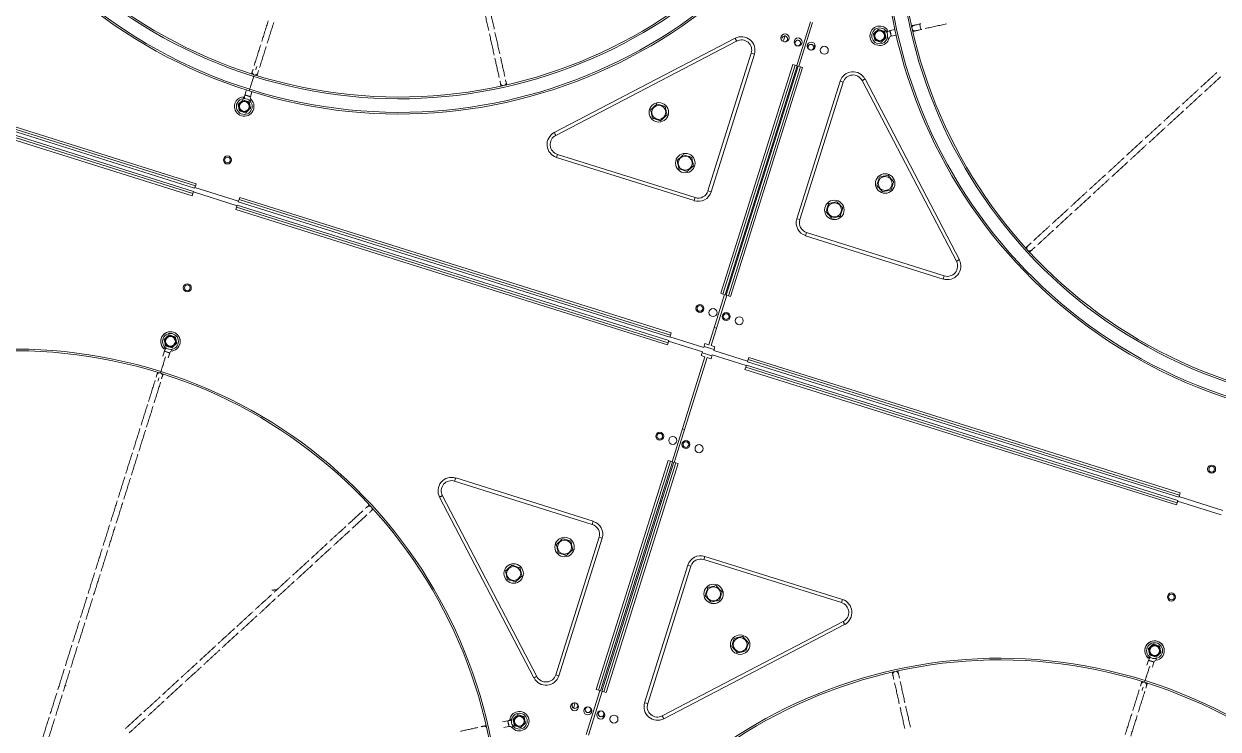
# Model space of a CAD drawing. Header units: metres. Extents: x -17822 to 152406, y -4219 to 19791.
# Drawn here: x 116298.2 to 116402.4, y 6601.3 to 6662.9 of the extents above; entities that cross this region are included whole.
import ezdxf

# ---------------------------------------------------------------- set-up
doc = ezdxf.new("R2010")
doc.units = ezdxf.units.M
doc.header["$LTSCALE"] = 100
doc.header["$MEASUREMENT"] = 0
doc.layers.get('0').update_dxf_attribs({"color": 9, "lineweight": 9})
doc.layers.add('Chiller', color=32, linetype='Continuous', lineweight=9)

# ---------------------------------------------------------------- blocks, each defined once
blk = doc.blocks.new('Chiller')
at = {"layer": 'Chiller', "linetype": 'Continuous'}
for p, q in [((545.37, -17.77), (544.17, -21.58)), ((545.37, -17.77), (544.17, -21.58)), ((545.56, -17.83), (544.36, -21.64)), ((545.56, -17.83), (544.36, -21.64)), ((538.8, -19.19), (523.02, -27.42)), ((523.15, -27.67), (538.93, -19.44)), ((543.17, -18.92), (543.03, -19.38)), ((543.17, -18.92), (543.03, -19.38)), ((545.75, -19.73), (545.65, -20.05)), ((453.92, -20.73), (491.56, -32.56)), ((491.65, -32.27), (454.01, -20.44)), ((491.71, -32.08), (454.07, -20.25)), ((454.13, -20.06), (491.77, -31.89)), ((540.21, -20.51), (536.43, -32.52)), ((536.7, -32.6), (540.48, -20.59)), ((540.21, -20.51), (540.48, -20.59)), ((545.65, -20.05), (545.6, -20.19)), ((491.44, -32.94), (453.8, -21.11)), ((453.86, -20.92), (491.5, -32.75)), ((496.75, -21.88), (496.69, -22.08)), ((496.99, -21.95), (497.03, -21.81)), ((497.03, -21.81), (497.08, -21.66)), ((543.84, -21.48), (537.55, -41.46)), ((543.84, -21.48), (537.55, -41.46)), ((544.03, -21.54), (537.74, -41.52)), ((544.03, -21.54), (537.74, -41.52)), ((544.22, -21.6), (537.93, -41.58)), ((544.22, -21.6), (537.93, -41.58)), ((538.03, -41.61), (544.31, -21.63)), ((538.03, -41.61), (544.31, -21.63)), ((538.22, -41.67), (544.5, -21.69)), ((538.22, -41.67), (544.5, -21.69)), ((538.41, -41.73), (544.69, -21.75)), ((543.84, -21.48), (544.03, -21.54)), ((543.84, -21.48), (544.03, -21.54)), ((544.03, -21.54), (544.22, -21.6)), ((544.03, -21.54), (544.22, -21.6)), ((544.5, -21.69), (544.31, -21.63)), ((544.5, -21.69), (544.31, -21.63)), ((544.69, -21.75), (544.5, -21.69)), ((544.69, -21.75), (544.5, -21.69)), ((496.65, -23.04), (496.69, -22.89)), ((496.7, -22.85), (496.69, -22.89)), ((496.7, -22.85), (496.75, -22.71)), ((496.76, -22.67), (496.75, -22.71)), ((496.76, -22.67), (496.81, -22.52)), ((496.85, -22.38), (496.81, -22.52)), ((497.16, -22.23), (497.23, -22.02)), ((558.11, -38.66), (549.88, -22.88)), ((558.36, -38.53), (550.13, -22.75)), ((496.17, -23.71), (496.03, -24.15)), ((496.41, -23.79), (496.45, -23.65)), ((496.47, -23.59), (496.45, -23.65)), ((496.47, -23.59), (496.52, -23.45)), ((496.51, -24.3), (496.65, -23.86)), ((496.53, -23.41), (496.52, -23.45)), ((496.53, -23.41), (496.58, -23.26)), ((496.59, -23.22), (496.58, -23.26)), ((496.59, -23.22), (496.63, -23.08)), ((496.65, -23.04), (496.63, -23.08)), ((547.95, -22.94), (544.18, -34.95)), ((548.22, -23.03), (544.45, -35.03)), ((548.22, -23.03), (547.95, -22.94)), ((496.51, -24.3), (496.03, -24.15)), ((496.52, -24.29), (496.04, -24.14)), ((523.22, -29.6), (523.3, -29.33)), ((523.22, -29.6), (535.22, -33.37)), ((535.31, -33.1), (523.3, -29.33)), ((491.71, -32.08), (491.65, -32.27)), ((491.66, -32.22), (495.48, -33.42)), ((491.71, -32.08), (491.77, -31.89)), ((491.44, -32.94), (491.5, -32.75)), ((491.5, -32.75), (491.56, -32.56)), ((495.36, -33.81), (491.54, -32.61)), ((495.52, -33.28), (495.46, -33.47)), ((495.58, -33.09), (495.52, -33.28)), ((533.16, -45.11), (495.52, -33.28)), ((495.58, -33.09), (533.22, -44.92)), ((535.22, -33.37), (535.31, -33.1)), ((536.43, -32.52), (536.7, -32.6)), ((495.31, -33.95), (495.25, -34.14)), ((532.89, -45.97), (495.25, -34.14)), ((495.31, -33.95), (495.37, -33.76)), ((495.31, -33.95), (532.95, -45.78)), ((495.37, -33.76), (533.01, -45.59)), ((533.1, -45.3), (495.46, -33.47)), ((544.45, -35.03), (544.18, -34.95)), ((544.95, -36.43), (545.04, -36.16)), ((544.95, -36.43), (556.96, -40.21)), ((545.04, -36.16), (557.04, -39.94)), ((538.99, -38.56), (538.89, -38.53)), ((538.99, -38.56), (538.89, -38.53)), ((538.98, -38.24), (539.08, -38.27)), ((539.08, -38.27), (538.98, -38.24)), ((538.98, -38.24), (539.08, -38.27)), ((539.08, -38.27), (538.98, -38.24)), ((539.03, -38.1), (539.12, -38.13)), ((539.03, -38.1), (539.12, -38.13)), ((539.07, -37.96), (539.17, -37.99)), ((539.07, -37.96), (539.17, -37.99)), ((556.96, -40.21), (557.04, -39.94)), ((536.5, -45.96), (537.88, -41.57)), ((536.5, -45.96), (537.88, -41.57)), ((536.7, -46.02), (538.08, -41.63)), ((536.7, -46.02), (538.08, -41.63)), ((537.55, -41.46), (537.74, -41.52)), ((537.55, -41.46), (537.74, -41.52)), ((537.74, -41.52), (537.93, -41.58)), ((537.74, -41.52), (537.93, -41.58)), ((538.22, -41.67), (538.03, -41.61)), ((538.22, -41.67), (538.03, -41.61)), ((538.41, -41.73), (538.22, -41.67)), ((538.41, -41.73), (538.22, -41.67)), ((537.18, -44.49), (536.98, -44.43)), ((537.18, -44.49), (536.98, -44.43)), ((532.95, -45.78), (532.89, -45.97)), ((533.01, -45.59), (532.95, -45.78)), ((532.99, -45.64), (535.95, -46.57)), ((532.99, -45.64), (535.95, -46.57)), ((533.1, -45.3), (533.16, -45.11)), ((533.11, -45.25), (536.07, -46.18)), ((533.11, -45.25), (536.07, -46.18)), ((533.16, -45.11), (533.22, -44.92)), ((488.87, -46.94), (489.01, -46.5)), ((489.48, -46.67), (489, -46.52)), ((489.49, -46.65), (489.01, -46.5)), ((489.49, -46.65), (489.35, -47.09)), ((535.84, -46.9), (535.95, -46.57)), ((535.84, -46.9), (535.95, -46.57)), ((536.78, -46.93), (535.92, -46.66)), ((536.78, -46.93), (535.92, -46.66)), ((536.17, -45.85), (536.07, -46.18)), ((536.17, -45.85), (536.07, -46.18)), ((536.96, -46.36), (536.1, -46.09)), ((536.96, -46.36), (536.1, -46.09)), ((536.17, -45.85), (536.5, -45.96)), ((536.17, -45.85), (536.5, -45.96)), ((537.03, -46.12), (536.7, -46.02)), ((537.03, -46.12), (536.7, -46.02)), ((536.7, -47.17), (536.81, -46.84)), ((539.76, -47.77), (536.81, -46.84)), ((537.03, -46.12), (536.93, -46.45)), ((539.89, -47.38), (536.93, -46.45)), ((488.81, -47.95), (488.83, -47.91)), ((488.87, -47.77), (488.83, -47.91)), ((488.87, -47.77), (488.89, -47.72)), ((488.93, -47.58), (488.89, -47.72)), ((488.93, -47.58), (488.94, -47.54)), ((488.99, -47.4), (488.94, -47.54)), ((488.99, -47.4), (489, -47.35)), ((489.05, -47.21), (489, -47.35)), ((489.05, -47.21), (489.06, -47.16)), ((489.11, -47.01), (489.06, -47.16)), ((536.17, -47), (533.3, -56.16)), ((536.17, -47), (533.3, -56.16)), ((536.37, -47.07), (533.49, -56.22)), ((536.37, -47.07), (533.49, -56.22)), ((535.84, -46.9), (536.17, -47)), ((535.84, -46.9), (536.17, -47)), ((536.7, -47.17), (536.37, -47.07)), ((536.7, -47.17), (536.37, -47.07)), ((539.72, -47.91), (539.66, -48.1)), ((539.78, -47.72), (539.72, -47.91)), ((539.72, -47.91), (577.35, -59.74)), ((539.78, -47.72), (577.41, -59.55)), ((539.87, -47.43), (539.93, -47.24)), ((577.5, -59.26), (539.87, -47.43)), ((539.93, -47.24), (539.99, -47.05)), ((577.56, -59.07), (539.93, -47.24)), ((539.99, -47.05), (577.62, -58.88)), ((488.29, -48.78), (488.36, -48.57)), ((488.53, -48.85), (488.49, -49)), ((488.67, -48.42), (488.71, -48.28)), ((488.76, -48.14), (488.71, -48.28)), ((488.76, -48.14), (488.77, -48.09)), ((488.81, -47.95), (488.77, -48.09)), ((488.83, -48.72), (488.77, -48.93)), ((577.29, -59.93), (539.66, -48.1)), ((488.49, -49), (488.44, -49.14)), ((534.39, -53.36), (534.2, -53.3)), ((534.39, -53.36), (534.2, -53.3)), ((532.96, -56.06), (526.68, -76.04)), ((532.96, -56.06), (526.68, -76.04)), ((533.16, -56.12), (526.87, -76.1)), ((533.16, -56.12), (526.87, -76.1)), ((533.35, -56.18), (527.06, -76.16)), ((533.35, -56.18), (527.06, -76.16)), ((527.16, -76.19), (533.44, -56.21)), ((527.16, -76.19), (533.44, -56.21)), ((532.96, -56.06), (533.16, -56.12)), ((532.96, -56.06), (533.16, -56.12)), ((533.16, -56.12), (533.35, -56.18)), ((533.16, -56.12), (533.35, -56.18)), ((533.63, -56.27), (533.44, -56.21)), ((533.63, -56.27), (533.44, -56.21)), ((527.35, -76.25), (533.63, -56.27)), ((527.35, -76.25), (533.63, -56.27)), ((527.54, -76.31), (533.82, -56.33)), ((533.82, -56.33), (533.63, -56.27)), ((533.82, -56.33), (533.63, -56.27)), ((514.42, -57.58), (514.33, -57.85)), ((526.34, -61.63), (514.33, -57.85)), ((514.42, -57.58), (526.42, -61.36)), ((521.25, -75.04), (513.01, -59.26)), ((513.27, -59.13), (521.5, -74.91)), ((532.48, -59.26), (532.39, -59.23)), ((532.48, -59.26), (532.39, -59.23)), ((577.56, -59.07), (577.5, -59.26)), ((577.52, -59.21), (581.34, -60.41)), ((577.56, -59.07), (577.62, -58.88)), ((532.21, -59.8), (532.3, -59.83)), ((532.21, -59.8), (532.3, -59.83)), ((532.25, -59.66), (532.35, -59.69)), ((532.25, -59.66), (532.35, -59.69)), ((532.3, -59.52), (532.39, -59.55)), ((532.39, -59.55), (532.3, -59.52)), ((532.3, -59.52), (532.39, -59.55)), ((532.39, -59.55), (532.3, -59.52)), ((577.29, -59.93), (577.35, -59.74)), ((577.35, -59.74), (577.41, -59.55)), ((581.21, -60.8), (577.4, -59.6)), ((526.42, -61.36), (526.34, -61.63)), ((523.15, -74.76), (526.93, -62.76)), ((527.2, -62.84), (523.42, -74.85)), ((526.93, -62.76), (527.2, -62.84)), ((536.16, -64.42), (536.07, -64.69)), ((536.16, -64.42), (548.16, -68.19)), ((530.9, -77.2), (534.67, -65.19)), ((531.17, -77.28), (534.94, -65.28)), ((534.94, -65.28), (534.67, -65.19)), ((536.07, -64.69), (548.08, -68.46)), ((548.16, -68.19), (548.08, -68.46)), ((548.22, -70.12), (532.44, -78.35)), ((548.35, -70.37), (532.57, -78.6)), ((574.73, -73.93), (574.87, -73.49)), ((575.34, -73.66), (574.86, -73.51)), ((575.34, -73.64), (574.87, -73.49)), ((575.34, -73.64), (575.21, -74.08)), ((523.15, -74.76), (523.42, -74.85)), ((574.67, -74.94), (574.63, -75.08)), ((574.67, -74.94), (574.69, -74.9)), ((574.73, -74.76), (574.69, -74.9)), ((574.73, -74.76), (574.74, -74.71)), ((574.79, -74.57), (574.74, -74.71)), ((574.79, -74.57), (574.8, -74.53)), ((574.85, -74.39), (574.8, -74.53)), ((574.85, -74.39), (574.86, -74.34)), ((574.9, -74.2), (574.86, -74.34)), ((574.9, -74.2), (574.92, -74.15)), ((574.97, -74), (574.92, -74.15)), ((526.68, -76.04), (526.87, -76.1)), ((526.68, -76.04), (526.87, -76.1)), ((574.15, -75.76), (574.21, -75.56)), ((574.34, -75.98), (574.3, -76.13)), ((574.39, -75.84), (574.34, -75.98)), ((574.52, -75.41), (574.57, -75.27)), ((574.61, -75.13), (574.57, -75.27)), ((574.61, -75.13), (574.63, -75.08)), ((574.69, -75.71), (574.63, -75.92)), ((525.81, -79.96), (527.01, -76.15)), ((525.81, -79.96), (527.01, -76.15)), ((526.01, -80.03), (527.21, -76.21)), ((526.01, -80.03), (527.21, -76.21)), ((526.87, -76.1), (527.06, -76.16)), ((526.87, -76.1), (527.06, -76.16)), ((527.35, -76.25), (527.16, -76.19)), ((527.35, -76.25), (527.16, -76.19)), ((527.54, -76.31), (527.35, -76.25)), ((527.54, -76.31), (527.35, -76.25)), ((524.7, -77.67), (524.85, -77.2)), ((527.35, -78.25), (527.4, -78.11)), ((531.17, -77.28), (530.9, -77.2)), ((527.25, -78.58), (527.35, -78.25)), ((519.31, -79.35), (519.43, -79.25))]:
    blk.add_line(p, q, dxfattribs=at)
at = {"layer": 'Chiller', "linetype": 'Continuous', "flags": 128}
for points in [[(552.75, -18.43), (552.63, -18.46), (552.46, -18.49), (552.29, -18.53)], [(552.4, -19.02), (552.4, -19), (552.39, -18.95), (552.37, -18.87), (552.35, -18.78), (552.33, -18.68), (552.31, -18.6), (552.3, -18.55), (552.29, -18.53), (552.29, -18.53)], [(552.42, -19.02), (552.42, -19), (552.41, -18.94), (552.39, -18.86), (552.37, -18.77), (552.35, -18.68), (552.33, -18.6), (552.32, -18.55), (552.31, -18.53), (552.31, -18.53)], [(554.9, -17.95), (554.82, -17.97), (554.73, -17.99), (554.66, -18.01), (554.59, -18.02), (554.53, -18.03), (554.48, -18.05), (554.44, -18.05), (554.42, -18.06)], [(554.53, -18.55), (554.55, -18.54), (554.59, -18.53), (554.63, -18.52), (554.7, -18.51), (554.76, -18.49), (554.84, -18.48), (554.92, -18.46), (555.01, -18.44)], [(555.01, -18.44), (555, -18.42), (554.99, -18.37), (554.98, -18.29), (554.95, -18.2), (554.93, -18.1), (554.92, -18.02), (554.9, -17.97), (554.9, -17.95), (554.9, -17.95)], [(538.93, -19.44), (538.91, -19.4), (538.89, -19.36), (538.87, -19.32), (538.85, -19.29), (538.84, -19.26), (538.82, -19.23), (538.81, -19.21), (538.8, -19.19)], [(552.23, -19.2), (552.22, -19.19), (552.16, -19.18), (552.08, -19.16), (552.08, -19.16)], [(552.4, -19.02), (552.57, -18.98), (552.74, -18.95), (552.85, -18.92)], [(518.82, -23.03), (518.82, -23.01), (518.81, -22.98), (518.8, -22.93), (518.78, -22.87), (518.77, -22.82)], [(549.88, -22.88), (549.92, -22.86), (549.96, -22.84), (550, -22.82), (550.03, -22.8), (550.06, -22.79), (550.09, -22.77), (550.11, -22.76), (550.13, -22.75)], [(518.28, -22.93), (518.3, -22.98), (518.31, -23.04), (518.32, -23.09), (518.33, -23.12), (518.33, -23.14)], [(495.9, -24.3), (495.9, -24.32), (495.91, -24.37), (495.92, -24.45)], [(523.02, -27.42), (523.03, -27.44), (523.04, -27.46), (523.06, -27.49), (523.07, -27.52), (523.09, -27.56), (523.11, -27.59), (523.13, -27.63), (523.15, -27.67)], [(564.62, -37.06), (564.62, -37.06), (564.56, -37.12), (564.5, -37.17), (564.45, -37.22), (564.4, -37.26), (564.36, -37.3), (564.34, -37.32), (564.32, -37.34)], [(564.66, -37.71), (564.67, -37.69), (564.7, -37.67), (564.74, -37.63), (564.78, -37.59), (564.84, -37.54), (564.89, -37.49), (564.96, -37.43), (564.96, -37.43)], [(558.36, -38.53), (558.35, -38.54), (558.32, -38.55), (558.3, -38.57), (558.26, -38.58), (558.23, -38.6), (558.19, -38.62), (558.15, -38.64), (558.11, -38.66)], [(488.98, -46.3), (489, -46.29), (489.03, -46.25), (489.08, -46.19)], [(513.01, -59.26), (513.03, -59.25), (513.05, -59.24), (513.08, -59.23), (513.11, -59.21), (513.15, -59.19), (513.18, -59.17), (513.22, -59.15), (513.27, -59.13)], [(506.55, -60.24), (506.59, -60.2), (506.64, -60.16), (506.68, -60.13), (506.7, -60.1), (506.72, -60.09)], [(507.06, -60.45), (507.04, -60.47), (507.01, -60.49), (506.98, -60.53), (506.93, -60.57), (506.89, -60.6)], [(548.35, -70.37), (548.35, -70.35), (548.33, -70.33), (548.32, -70.3), (548.3, -70.27), (548.29, -70.24), (548.27, -70.2), (548.24, -70.16), (548.22, -70.12)], [(574.84, -73.29), (574.85, -73.28), (574.89, -73.24), (574.94, -73.18)], [(521.5, -74.91), (521.46, -74.93), (521.42, -74.95), (521.38, -74.97), (521.34, -74.99), (521.31, -75.01), (521.29, -75.02), (521.26, -75.03), (521.25, -75.04)], [(552.65, -75.16), (552.64, -75.15), (552.63, -75.07), (552.61, -74.99), (552.59, -74.92), (552.58, -74.86), (552.57, -74.81), (552.56, -74.78), (552.56, -74.76)], [(553.04, -74.65), (553.05, -74.67), (553.06, -74.71), (553.07, -74.75), (553.08, -74.81), (553.1, -74.88), (553.11, -74.96), (553.13, -75.04), (553.13, -75.05)], [(518.52, -78.87), (518.64, -78.85), (518.8, -78.81), (518.97, -78.77)], [(519.06, -79.26), (519.06, -79.25), (519.05, -79.19), (519.03, -79.11), (519.01, -79.02), (518.99, -78.93), (518.97, -78.85), (518.96, -78.79), (518.96, -78.78)], [(519.08, -79.26), (519.08, -79.24), (519.07, -79.19), (519.05, -79.11), (519.03, -79.02), (519.01, -78.92), (518.99, -78.84), (518.98, -78.79), (518.97, -78.77), (518.97, -78.77)], [(519.13, -78.65), (519.15, -78.66), (519.2, -78.67), (519.28, -78.68), (519.28, -78.68)], [(532.44, -78.35), (532.46, -78.39), (532.48, -78.43), (532.5, -78.47), (532.52, -78.5), (532.54, -78.54), (532.55, -78.56), (532.56, -78.58), (532.57, -78.6)], [(516.64, -79.29), (516.68, -79.28), (516.74, -79.27), (516.79, -79.26), (516.83, -79.25), (516.85, -79.25)], [(519.08, -79.26), (518.91, -79.3), (518.75, -79.33), (518.63, -79.36)]]:
    blk.add_lwpolyline(points, dxfattribs=at)
at = {"layer": 'Chiller', "linetype": 'Continuous'}
for centre, radius in [((551.41, -18.98), 0.693), ((551.41, -18.98), 0.477), ((551.41, -18.98), 0.425), ((543.15, -19.16), 0.35), ((543.15, -19.16), 0.35), ((544.29, -19.52), 0.35), ((544.29, -19.52), 0.35), ((544.26, -19.62), 0.25), ((545.44, -19.88), 0.35), ((545.44, -19.88), 0.35), ((545.41, -19.98), 0.25), ((545.41, -19.98), 0.25), ((546.58, -20.24), 0.35), ((495.98, -25.15), 0.693), ((495.98, -25.15), 0.477), ((495.98, -25.15), 0.425), ((532.14, -25.66), 0.85), ((532.14, -25.66), 0.612), ((494.51, -29.82), 0.35), ((494.51, -29.82), 0.25), ((534.45, -30.09), 0.85), ((534.45, -30.09), 0.612), ((551.89, -31.87), 0.85), ((551.89, -31.87), 0.612), ((547.46, -34.18), 0.85), ((547.46, -34.18), 0.612), ((491.01, -40.98), 0.35), ((491.01, -40.98), 0.25), ((535.73, -42.78), 0.35), ((535.73, -42.78), 0.35), ((535.73, -42.78), 0.25), ((535.73, -42.78), 0.25), ((536.87, -43.14), 0.35), ((536.87, -43.14), 0.35), ((538.02, -43.49), 0.35), ((538.02, -43.49), 0.35), ((538.02, -43.49), 0.25), ((538.02, -43.49), 0.25), ((539.16, -43.85), 0.35), ((489.54, -45.66), 0.693), ((489.54, -45.66), 0.693), ((489.54, -45.66), 0.477), ((489.54, -45.66), 0.477), ((489.54, -45.66), 0.425), ((489.54, -45.66), 0.425), ((532.22, -53.94), 0.35), ((532.22, -53.94), 0.35), ((532.22, -53.94), 0.25), ((532.22, -53.94), 0.25), ((533.36, -54.3), 0.35), ((533.36, -54.3), 0.35), ((534.51, -54.66), 0.35), ((534.51, -54.66), 0.35), ((534.51, -54.66), 0.25), ((534.51, -54.66), 0.25), ((535.65, -55.02), 0.35), ((580.37, -56.81), 0.35), ((580.37, -56.81), 0.25), ((523.92, -63.61), 0.85), ((523.92, -63.61), 0.612), ((519.48, -65.92), 0.85), ((519.48, -65.92), 0.612), ((536.92, -67.7), 0.85), ((536.92, -67.7), 0.612), ((576.86, -67.97), 0.35), ((576.86, -67.97), 0.25), ((539.24, -72.13), 0.85), ((539.24, -72.13), 0.612), ((575.39, -72.65), 0.693), ((575.39, -72.65), 0.693), ((575.39, -72.65), 0.477), ((575.39, -72.65), 0.477), ((575.39, -72.65), 0.425), ((575.39, -72.65), 0.425), ((519.97, -78.81), 0.693), ((524.79, -77.55), 0.35), ((524.79, -77.55), 0.35), ((525.94, -77.91), 0.35), ((525.94, -77.91), 0.35), ((525.97, -77.81), 0.25), ((527.08, -78.27), 0.35), ((527.08, -78.27), 0.35), ((527.11, -78.17), 0.25), ((519.97, -78.81), 0.477), ((519.97, -78.81), 0.425), ((528.23, -78.63), 0.35)]:
    blk.add_circle(centre, radius, dxfattribs=at)
for centre, radius, start, end in [((509.48, 17.78), 43.58, 72.5493, 252.5493), ((509.48, 17.78), 43.43, 72.5493, 252.5493), ((509.48, 17.78), 42.25, 72.5493, 252.5493), ((509.48, 17.78), 42.1, 72.5493, 252.5493), ((509.48, 17.78), 43.58, 252.5493, 72.5493), ((509.48, 17.78), 43.43, 252.5493, 72.5493), ((509.48, 17.78), 42.25, 252.5493, 72.5493), ((509.48, 17.78), 42.1, 252.5493, 72.5493), ((595.34, -9.21), 43.58, 72.5493, 252.5493), ((595.34, -9.21), 43.43, 72.5493, 252.5493), ((595.34, -9.21), 42.25, 72.5493, 252.5493), ((595.34, -9.21), 42.1, 72.5493, 252.5493), ((551.41, -18.98), 0.85, 35.5136, 345.5136), ((509.99, 40.38), 72.38, 305.4534, 305.5777), ((552.48, -19.26), 0.75, 102.5493, 127.0664), ((554.47, -18.3), 0.247, 102.8916, 177.9702), ((554.48, -18.3), 0.247, 207.1331, 282.2064), ((539.35, -20.24), 1.18, 342.5493, 117.5493), ((539.35, -20.24), 0.9, 342.5493, 117.5493), ((543.12, -19.26), 0.25, 265.4398, 162.5493), ((544.26, -19.62), 0.25, 162.5493, 225.9893), ((544.26, -19.62), 0.25, 279.1184, 162.5493), ((552.48, -19.26), 0.25, 102.5493, 165.5136), ((496.92, -22.15), 0.247, 162.9053, 237.9524), ((496.93, -22.15), 0.247, 267.158, 342.1814), ((549.08, -23.3), 1.18, 27.5493, 162.5493), ((549.08, -23.3), 0.9, 27.5493, 162.5493), ((518.57, -23.09), 0.246, 192.7775, 260.3773), ((518.58, -23.09), 0.246, 304.7314, 12.322), ((495.98, -25.15), 0.85, 162.5493, 45.5136), ((495.98, -25.15), 0.85, 95.5136, 162.5493), ((496.75, -24.36), 0.75, 162.5493, 187.0682), ((538.17, -65.49), 58.37, 135.4459, 135.6), ((496.75, -24.36), 0.25, 162.5493, 225.5136), ((523.57, -28.47), 1.18, 117.5493, 252.5493), ((523.57, -28.47), 0.9, 117.5493, 252.5493), ((535.58, -32.25), 1.18, 252.5493, 342.5493), ((535.58, -32.25), 0.9, 252.5493, 342.5493), ((545.31, -35.3), 1.18, 162.5493, 252.5493), ((545.31, -35.3), 0.9, 162.5493, 252.5493), ((564.49, -37.52), 0.246, 132.7562, 200.3874), ((557.31, -39.08), 1.18, 252.5493, 27.5493), ((564.49, -37.52), 0.246, 244.7265, 312.3157), ((557.31, -39.08), 0.9, 252.5493, 27.5493), ((489.54, -45.66), 0.85, 342.5493, 225.5136), ((489.54, -45.66), 0.85, 162.5493, 229.5849), ((489.54, -45.66), 0.85, 279.5849, 162.5493), ((476.04, -88.59), 42.25, 72.5493, 252.5493), ((476.04, -88.59), 42.1, 72.5493, 252.5493), ((489.72, -46.74), 0.75, 138.0303, 162.5493), ((489.72, -46.74), 0.25, 99.5849, 162.5493), ((547.22, -36.71), 58.37, 189.4985, 189.6526), ((476.04, -88.59), 42.25, 252.5493, 72.5493), ((476.04, -88.59), 42.1, 252.5493, 72.5493), ((488.59, -48.65), 0.247, 87.1461, 162.1932), ((488.6, -48.65), 0.247, 342.9171, 57.9406), ((514.06, -58.71), 1.18, 72.5493, 207.5493), ((514.06, -58.71), 0.9, 72.5493, 207.5493), ((506.89, -60.27), 0.246, 64.7213, 132.321), ((506.89, -60.27), 0.246, 312.7765, 20.3671), ((526.07, -62.49), 1.18, 342.5493, 72.5493), ((526.07, -62.49), 0.9, 342.5493, 72.5493), ((535.8, -65.55), 1.18, 72.5493, 162.5493), ((535.8, -65.55), 0.9, 72.5493, 162.5493), ((547.81, -69.32), 0.9, 297.5493, 72.5493), ((547.81, -69.32), 1.18, 297.5493, 72.5493), ((575.39, -72.65), 0.85, 342.5493, 225.5136), ((575.39, -72.65), 0.85, 279.5849, 162.5493), ((575.39, -72.65), 0.85, 162.5493, 229.5849), ((561.9, -115.57), 42.25, 72.5493, 252.5493), ((561.9, -115.57), 42.1, 72.5493, 252.5493), ((575.58, -73.73), 0.75, 138.0303, 162.5493), ((575.58, -73.73), 0.25, 99.5849, 162.5493), ((633.08, -63.7), 58.37, 189.4985, 189.6526), ((522.3, -74.49), 1.18, 207.5493, 342.5493), ((522.3, -74.49), 0.9, 207.5493, 342.5493), ((552.8, -74.7), 0.246, 124.7111, 192.3423), ((552.8, -74.7), 0.246, 12.7828, 80.372), ((561.9, -115.57), 42.25, 252.5493, 72.5493), ((561.9, -115.57), 42.1, 252.5493, 72.5493), ((574.45, -75.64), 0.247, 87.1461, 162.1932), ((574.45, -75.64), 0.247, 342.9171, 57.9406), ((519.97, -78.81), 0.85, 102.5493, 169.5849), ((519.97, -78.81), 0.85, 219.5849, 102.5493), ((524.82, -77.45), 0.25, 162.5493, 59.4982), ((524.82, -77.45), 0.25, 162.5493, 54.8618), ((524.82, -77.45), 0.25, 85.5972, 162.5493), ((525.97, -77.81), 0.25, 162.5493, 54.6114), ((525.97, -77.81), 0.25, 90.4829, 162.5493), ((527.11, -78.17), 0.25, 105.7315, 342.5493), ((527.11, -78.17), 0.25, 342.5493, 39.3528), ((532.03, -77.55), 1.18, 162.5493, 297.5493), ((532.03, -77.55), 0.9, 162.5493, 297.5493), ((519.12, -79.51), 0.75, 78.0285, 102.5493), ((516.9, -79.49), 0.247, 27.1522, 102.1873), ((519.12, -79.51), 0.25, 39.5849, 102.5493)]:
    blk.add_arc(centre, radius, start, end, dxfattribs=at)
for points in [[(516.89, -16.65), (517.3, -18.51)], [(517.79, -18.4), (517.38, -16.55)], [(498.07, -17.67), (497.5, -19.48)], [(497.98, -19.63), (498.55, -17.82)], [(518.27, -20.56), (517.85, -18.7)], [(554.42, -18.06), (554.19, -18.11)], [(554.3, -18.6), (554.53, -18.55)], [(554.99, -17.93), (554.9, -17.95)], [(555.01, -18.44), (555.1, -18.42)], [(555.39, -18.35), (557.25, -17.94)], [(497.41, -19.77), (496.84, -21.58)], [(517.37, -18.8), (517.78, -20.66)], [(497.32, -21.74), (497.89, -19.92)], [(517.84, -20.94), (518.22, -22.63)], [(518.71, -22.52), (518.33, -20.84)], [(496.69, -22.08), (496.61, -22.3)], [(497.09, -22.45), (497.16, -22.23)], [(580.83, -22.18), (579.44, -23.46)], [(579.76, -23.84), (581.17, -22.55)], [(518.33, -23.14), (518.38, -23.36)], [(518.87, -23.26), (518.82, -23.03)], [(579.21, -23.67), (577.82, -24.95)], [(578.14, -25.33), (579.54, -24.04)], [(577.59, -25.15), (576.19, -26.44)], [(576.53, -26.81), (577.92, -25.53)], [(575.97, -26.64), (574.57, -27.92)], [(574.91, -28.3), (576.31, -27.01)], [(574.35, -28.13), (572.95, -29.41)], [(573.28, -29.79), (574.68, -28.5)], [(572.73, -29.62), (571.33, -30.9)], [(571.67, -31.27), (573.06, -29.99)], [(571.11, -31.11), (569.71, -32.39)], [(570.04, -32.76), (571.44, -31.48)], [(569.49, -32.59), (568.09, -33.88)], [(568.42, -34.25), (569.82, -32.97)], [(567.87, -34.08), (566.47, -35.37)], [(566.8, -35.74), (568.2, -34.45)], [(566.24, -35.57), (564.84, -36.86)], [(565.18, -37.23), (566.58, -35.94)], [(564.32, -37.34), (564.15, -37.49)], [(564.49, -37.86), (564.66, -37.71)], [(488.36, -48.57), (488.43, -48.35)], [(488.9, -48.5), (488.83, -48.72)], [(487.63, -50.89), (488.2, -49.07)], [(488.68, -49.21), (488.11, -51.03)], [(486.97, -52.98), (487.54, -51.17)], [(488.02, -51.32), (487.45, -53.13)], [(486.31, -55.08), (486.88, -53.27)], [(487.36, -53.41), (486.79, -55.23)], [(485.65, -57.18), (486.22, -55.37)], [(486.7, -55.51), (486.13, -57.33)], [(484.99, -59.28), (485.56, -57.47)], [(486.04, -57.61), (485.47, -59.43)], [(484.33, -61.38), (484.9, -59.57)], [(485.38, -59.71), (484.81, -61.53)], [(506.72, -60.09), (506.89, -59.93)], [(507.22, -60.3), (507.06, -60.45)], [(505.06, -61.61), (506.33, -60.44)], [(506.67, -60.81), (505.4, -61.97)], [(483.67, -63.48), (484.24, -61.66)], [(484.72, -61.81), (484.15, -63.62)], [(503.44, -63.09), (504.84, -61.81)], [(505.19, -62.17), (503.78, -63.46)], [(501.82, -64.59), (503.22, -63.3)], [(483.01, -65.58), (483.58, -63.77)], [(484.06, -63.9), (483.49, -65.72)], [(503.56, -63.66), (502.16, -64.95)], [(500.2, -66.07), (501.6, -64.79)], [(501.95, -65.15), (500.54, -66.44)], [(482.35, -67.67), (482.92, -65.86)], [(483.4, -66.01), (482.83, -67.82)], [(498.58, -67.56), (499.98, -66.27)], [(500.32, -66.63), (498.92, -67.92)], [(498.82, -67.34), (498.39, -67.37)], [(481.69, -69.77), (482.26, -67.97)], [(482.74, -68.11), (482.17, -69.92)], [(496.95, -69.05), (498.36, -67.76)], [(498.7, -68.12), (497.31, -69.41)], [(495.33, -70.54), (496.74, -69.25)], [(497.08, -69.61), (495.68, -70.9)], [(481.03, -71.88), (481.6, -70.06)], [(482.08, -70.21), (481.51, -72.01)], [(493.71, -72.02), (495.12, -70.73)], [(495.46, -71.1), (494.06, -72.38)], [(480.37, -73.97), (480.94, -72.16)], [(481.42, -72.3), (480.85, -74.11)], [(492.1, -73.51), (493.49, -72.23)], [(493.84, -72.59), (492.44, -73.87)], [(490.47, -75), (491.88, -73.71)], [(479.71, -76.08), (480.28, -74.26)], [(480.76, -74.4), (480.19, -76.21)], [(492.22, -74.08), (490.82, -75.36)], [(552.56, -74.76), (552.51, -74.54)], [(553, -74.43), (553.04, -74.65)], [(480.44, -75.73), (480.39, -75.69)], [(488.85, -76.49), (490.25, -75.2)], [(490.6, -75.56), (489.2, -76.84)], [(553.12, -77.3), (552.71, -75.45)], [(553.2, -75.34), (553.61, -77.2)], [(574.21, -75.56), (574.29, -75.34)], [(574.76, -75.49), (574.69, -75.71)], [(479.05, -78.18), (479.62, -76.36)], [(480.1, -76.5), (479.53, -78.31)], [(487.23, -77.98), (488.63, -76.69)], [(488.98, -77.05), (487.58, -78.33)], [(573.49, -77.88), (574.06, -76.06)], [(574.54, -76.2), (573.97, -78.02)], [(553.6, -79.46), (553.19, -77.6)], [(553.68, -77.49), (554.09, -79.34)], [(478.39, -80.27), (478.96, -78.46)], [(479.44, -78.6), (478.87, -80.41)], [(485.61, -79.46), (487.01, -78.18)], [(487.36, -78.54), (485.95, -79.82)], [(572.83, -79.97), (573.4, -78.16)], [(573.88, -78.31), (573.31, -80.12)], [(514.84, -79.69), (516.35, -79.36)], [(516.85, -79.25), (517.08, -79.19)]]:
    blk.add_open_spline(points, degree=1, dxfattribs=at)
for points, knots in [([(550.86, -18.81), (550.87, -18.8), (550.9, -18.78), (550.97, -18.71), (551.09, -18.6), (551.2, -18.5), (551.27, -18.44), (551.28, -18.42), (551.29, -18.42)], [0, 0, 0, 0, 0.061533, 0.243717, 0.500216, 0.869735, 0.981561, 1, 1, 1, 1]), ([(551.29, -18.42), (551.3, -18.43), (551.36, -18.44), (551.46, -18.48), (551.6, -18.52), (551.72, -18.56), (551.81, -18.58), (551.84, -18.59)], [0, 0, 0, 0, 0.1112877, 0.3252305, 0.5408352, 0.8208977, 1, 1, 1, 1]), ([(551.84, -18.59), (551.84, -18.61), (551.85, -18.67), (551.88, -18.78), (551.91, -18.91), (551.94, -19.04), (551.95, -19.13), (551.96, -19.16)], [0, 0, 0, 0, 0.1113186, 0.3252305, 0.5408487, 0.8209009, 1, 1, 1, 1]), ([(550.99, -19.37), (550.98, -19.36), (550.97, -19.3), (550.95, -19.19), (550.92, -19.06), (550.89, -18.93), (550.87, -18.84), (550.86, -18.81)], [0, 0, 0, 0, 0.111314, 0.32527, 0.540883, 0.820939, 1, 1, 1, 1]), ([(551.54, -19.55), (551.52, -19.54), (551.46, -19.52), (551.36, -19.49), (551.23, -19.45), (551.1, -19.41), (551.02, -19.38), (550.99, -19.37)], [0, 0, 0, 0, 0.111362, 0.325305, 0.54091, 0.820973, 1, 1, 1, 1]), ([(551.96, -19.16), (551.95, -19.16), (551.92, -19.19), (551.85, -19.26), (551.73, -19.37), (551.62, -19.47), (551.55, -19.53), (551.54, -19.55), (551.54, -19.55)], [0, 0, 0, 0, 0.061569, 0.2437139, 0.5002141, 0.8697384, 0.9815609, 1, 1, 1, 1]), ([(495.43, -24.97), (495.45, -24.96), (495.49, -24.92), (495.57, -24.85), (495.67, -24.75), (495.77, -24.66), (495.83, -24.6), (495.86, -24.58)], [0, 0, 0, 0, 0.111316, 0.325271, 0.540885, 0.820939, 1, 1, 1, 1]), ([(495.56, -25.54), (495.56, -25.53), (495.55, -25.48), (495.52, -25.39), (495.49, -25.23), (495.46, -25.09), (495.44, -25), (495.43, -24.98), (495.43, -24.97)], [0, 0, 0, 0, 0.061534, 0.243715, 0.500215, 0.869736, 0.981559, 1, 1, 1, 1]), ([(495.86, -24.58), (495.88, -24.59), (495.93, -24.61), (496.04, -24.64), (496.17, -24.68), (496.3, -24.72), (496.38, -24.75), (496.41, -24.76)], [0, 0, 0, 0, 0.1112877, 0.3252305, 0.5408352, 0.8208977, 1, 1, 1, 1]), ([(496.41, -24.76), (496.41, -24.77), (496.42, -24.81), (496.44, -24.9), (496.48, -25.06), (496.51, -25.2), (496.53, -25.29), (496.53, -25.32), (496.53, -25.32)], [0, 0, 0, 0, 0.061534, 0.243715, 0.500216, 0.869737, 0.98156, 1, 1, 1, 1]), ([(531.98, -24.93), (531.93, -24.97), (531.83, -25.06), (531.65, -25.23), (531.51, -25.36), (531.43, -25.44)], [0, 0, 0, 0, 0.264857, 0.535476, 1, 1, 1, 1]), ([(532.69, -25.15), (532.66, -25.14), (532.52, -25.1), (532.27, -25.02), (532.06, -24.96), (531.98, -24.93)], [0, 0, 0, 0, 0.132149, 0.636348, 1, 1, 1, 1]), ([(496.11, -25.71), (496.09, -25.7), (496.03, -25.69), (495.93, -25.65), (495.8, -25.61), (495.67, -25.57), (495.59, -25.55), (495.56, -25.54)], [0, 0, 0, 0, 0.111362, 0.325305, 0.54091, 0.820973, 1, 1, 1, 1]), ([(496.53, -25.32), (496.52, -25.33), (496.48, -25.37), (496.4, -25.44), (496.29, -25.54), (496.19, -25.63), (496.13, -25.69), (496.11, -25.71)], [0, 0, 0, 0, 0.1113546, 0.3252697, 0.5408846, 0.820939, 1, 1, 1, 1]), ([(531.43, -25.44), (531.44, -25.5), (531.47, -25.63), (531.52, -25.88), (531.56, -26.06), (531.59, -26.17)], [0, 0, 0, 0, 0.264857, 0.535445, 1, 1, 1, 1]), ([(532.3, -26.39), (532.35, -26.35), (532.45, -26.26), (532.64, -26.09), (532.77, -25.96), (532.86, -25.89)], [0, 0, 0, 0, 0.264857, 0.535476, 1, 1, 1, 1]), ([(532.86, -25.89), (532.84, -25.82), (532.81, -25.69), (532.76, -25.44), (532.72, -25.27), (532.69, -25.15)], [0, 0, 0, 0, 0.264857, 0.535476, 1, 1, 1, 1]), ([(531.59, -26.17), (531.67, -26.2), (531.88, -26.26), (532.13, -26.34), (532.27, -26.38), (532.3, -26.39)], [0, 0, 0, 0, 0.363652, 0.867851, 1, 1, 1, 1]), ([(534.29, -29.36), (534.24, -29.41), (534.15, -29.49), (533.96, -29.67), (533.82, -29.79), (533.74, -29.87)], [0, 0, 0, 0, 0.264857, 0.535476, 1, 1, 1, 1]), ([(533.74, -29.87), (533.75, -29.93), (533.78, -30.06), (533.84, -30.31), (533.88, -30.49), (533.9, -30.6)], [0, 0, 0, 0, 0.2648574, 0.5354749, 1, 1, 1, 1]), ([(535.01, -29.59), (534.92, -29.56), (534.72, -29.5), (534.47, -29.42), (534.32, -29.37), (534.29, -29.36)], [0, 0, 0, 0, 0.3636912, 0.8678589, 1, 1, 1, 1]), ([(535.17, -30.32), (535.16, -30.26), (535.13, -30.13), (535.07, -29.88), (535.03, -29.7), (535.01, -29.59)], [0, 0, 0, 0, 0.264857, 0.535476, 1, 1, 1, 1]), ([(533.9, -30.6), (533.93, -30.61), (534.08, -30.66), (534.33, -30.74), (534.53, -30.8), (534.62, -30.83)], [0, 0, 0, 0, 0.1321411, 0.6363088, 1, 1, 1, 1]), ([(534.62, -30.83), (534.66, -30.78), (534.76, -30.69), (534.95, -30.52), (535.08, -30.4), (535.17, -30.32)], [0, 0, 0, 0, 0.2648575, 0.5354438, 1, 1, 1, 1]), ([(552.12, -31.15), (552.05, -31.17), (551.92, -31.2), (551.68, -31.25), (551.5, -31.29), (551.38, -31.32)], [0, 0, 0, 0, 0.264847, 0.53549, 1, 1, 1, 1]), ([(552.62, -31.71), (552.58, -31.66), (552.49, -31.56), (552.32, -31.37), (552.2, -31.24), (552.12, -31.15)], [0, 0, 0, 0, 0.264861, 0.535465, 1, 1, 1, 1]), ([(551.38, -31.32), (551.36, -31.4), (551.29, -31.61), (551.22, -31.85), (551.17, -32), (551.16, -32.03)], [0, 0, 0, 0, 0.36368, 0.867857, 1, 1, 1, 1]), ([(551.16, -32.03), (551.2, -32.08), (551.29, -32.18), (551.47, -32.37), (551.59, -32.5), (551.67, -32.59)], [0, 0, 0, 0, 0.264847, 0.53549, 1, 1, 1, 1]), ([(552.4, -32.42), (552.41, -32.39), (552.46, -32.24), (552.53, -32), (552.6, -31.79), (552.62, -31.71)], [0, 0, 0, 0, 0.132143, 0.63632, 1, 1, 1, 1]), ([(551.67, -32.59), (551.73, -32.57), (551.86, -32.54), (552.11, -32.49), (552.29, -32.45), (552.4, -32.42)], [0, 0, 0, 0, 0.264861, 0.535465, 1, 1, 1, 1]), ([(546.95, -33.63), (546.94, -33.66), (546.89, -33.81), (546.82, -34.06), (546.75, -34.26), (546.73, -34.35)], [0, 0, 0, 0, 0.132143, 0.63632, 1, 1, 1, 1]), ([(546.73, -34.35), (546.77, -34.39), (546.86, -34.49), (547.03, -34.68), (547.16, -34.81), (547.23, -34.9)], [0, 0, 0, 0, 0.264862, 0.535464, 1, 1, 1, 1]), ([(547.68, -33.47), (547.62, -33.48), (547.49, -33.51), (547.24, -33.56), (547.06, -33.6), (546.95, -33.63)], [0, 0, 0, 0, 0.264862, 0.535465, 1, 1, 1, 1]), ([(548.19, -34.02), (548.15, -33.97), (548.06, -33.87), (547.89, -33.69), (547.76, -33.55), (547.68, -33.47)], [0, 0, 0, 0, 0.264847, 0.535489, 1, 1, 1, 1]), ([(547.97, -34.74), (547.99, -34.65), (548.06, -34.44), (548.14, -34.2), (548.18, -34.05), (548.19, -34.02)], [0, 0, 0, 0, 0.36368, 0.867857, 1, 1, 1, 1]), ([(547.23, -34.9), (547.3, -34.88), (547.43, -34.86), (547.68, -34.8), (547.85, -34.76), (547.97, -34.74)], [0, 0, 0, 0, 0.2648478, 0.5354892, 1, 1, 1, 1]), ([(488.98, -45.48), (489, -45.47), (489.04, -45.43), (489.12, -45.36), (489.22, -45.26), (489.32, -45.17), (489.39, -45.11), (489.41, -45.09)], [0, 0, 0, 0, 0.111317, 0.325272, 0.540886, 0.820939, 1, 1, 1, 1]), ([(489.41, -45.09), (489.4, -45.1), (489.37, -45.13), (489.3, -45.2), (489.18, -45.3), (489.07, -45.4), (489, -45.47), (488.99, -45.48), (488.98, -45.48)], [0, 0, 0, 0, 0.061534, 0.243715, 0.500215, 0.869736, 0.981559, 1, 1, 1, 1]), ([(488.98, -45.48), (488.99, -45.5), (489, -45.56), (489.03, -45.66), (489.06, -45.8), (489.09, -45.93), (489.1, -46.01), (489.11, -46.05)], [0, 0, 0, 0, 0.111316, 0.325271, 0.540885, 0.820939, 1, 1, 1, 1]), ([(489.41, -45.09), (489.43, -45.1), (489.48, -45.12), (489.59, -45.15), (489.72, -45.19), (489.85, -45.23), (489.93, -45.26), (489.96, -45.27)], [0, 0, 0, 0, 0.1112877, 0.3252305, 0.5408352, 0.8208977, 1, 1, 1, 1]), ([(489.96, -45.27), (489.94, -45.26), (489.89, -45.24), (489.78, -45.21), (489.65, -45.17), (489.52, -45.13), (489.44, -45.1), (489.41, -45.09)], [0, 0, 0, 0, 0.111362, 0.325305, 0.54091, 0.820973, 1, 1, 1, 1]), ([(489.66, -46.22), (489.67, -46.21), (489.7, -46.18), (489.77, -46.12), (489.89, -46.01), (490, -45.91), (490.07, -45.85), (490.08, -45.83), (490.09, -45.83)], [0, 0, 0, 0, 0.061534, 0.243715, 0.500216, 0.869737, 0.98156, 1, 1, 1, 1]), ([(489.96, -45.27), (489.96, -45.28), (489.97, -45.32), (489.99, -45.41), (490.03, -45.57), (490.06, -45.71), (490.08, -45.8), (490.09, -45.83), (490.09, -45.83)], [0, 0, 0, 0, 0.061534, 0.243715, 0.500215, 0.869736, 0.981559, 1, 1, 1, 1]), ([(490.09, -45.83), (490.08, -45.81), (490.07, -45.75), (490.05, -45.65), (490.02, -45.51), (489.99, -45.38), (489.97, -45.3), (489.96, -45.27)], [0, 0, 0, 0, 0.1113546, 0.3252697, 0.5408846, 0.820939, 1, 1, 1, 1]), ([(489.11, -46.05), (489.13, -46.05), (489.18, -46.07), (489.29, -46.1), (489.42, -46.14), (489.55, -46.18), (489.63, -46.21), (489.66, -46.22)], [0, 0, 0, 0, 0.1112877, 0.3252305, 0.5408352, 0.8208977, 1, 1, 1, 1]), ([(523.2, -63.38), (523.25, -63.34), (523.35, -63.25), (523.54, -63.08), (523.67, -62.95), (523.75, -62.88)], [0, 0, 0, 0, 0.2648574, 0.5354749, 1, 1, 1, 1]), ([(523.37, -64.12), (523.35, -64.05), (523.32, -63.92), (523.27, -63.68), (523.23, -63.5), (523.2, -63.38)], [0, 0, 0, 0, 0.264857, 0.535476, 1, 1, 1, 1]), ([(523.75, -62.88), (523.79, -62.89), (523.93, -62.93), (524.18, -63.01), (524.39, -63.07), (524.47, -63.1)], [0, 0, 0, 0, 0.1321411, 0.6363088, 1, 1, 1, 1]), ([(524.47, -63.1), (524.49, -63.17), (524.51, -63.29), (524.57, -63.54), (524.61, -63.72), (524.63, -63.83)], [0, 0, 0, 0, 0.2648575, 0.5354438, 1, 1, 1, 1]), ([(524.08, -64.34), (524, -64.32), (523.79, -64.25), (523.54, -64.17), (523.4, -64.13), (523.37, -64.12)], [0, 0, 0, 0, 0.3636912, 0.8678589, 1, 1, 1, 1]), ([(524.63, -63.83), (524.59, -63.88), (524.49, -63.97), (524.3, -64.14), (524.17, -64.26), (524.08, -64.34)], [0, 0, 0, 0, 0.264857, 0.535476, 1, 1, 1, 1]), ([(518.77, -65.7), (518.82, -65.65), (518.91, -65.56), (519.1, -65.39), (519.24, -65.27), (519.32, -65.19)], [0, 0, 0, 0, 0.264857, 0.535445, 1, 1, 1, 1]), ([(519.32, -65.19), (519.41, -65.22), (519.61, -65.28), (519.86, -65.36), (520.01, -65.4), (520.04, -65.41)], [0, 0, 0, 0, 0.363652, 0.867851, 1, 1, 1, 1]), ([(520.04, -65.41), (520.05, -65.48), (520.08, -65.61), (520.14, -65.86), (520.18, -66.03), (520.2, -66.15)], [0, 0, 0, 0, 0.264857, 0.535476, 1, 1, 1, 1]), ([(518.93, -66.43), (518.92, -66.37), (518.89, -66.24), (518.83, -65.99), (518.79, -65.81), (518.77, -65.7)], [0, 0, 0, 0, 0.264857, 0.535476, 1, 1, 1, 1]), ([(519.65, -66.65), (519.62, -66.64), (519.47, -66.6), (519.22, -66.52), (519.02, -66.46), (518.93, -66.43)], [0, 0, 0, 0, 0.132149, 0.636348, 1, 1, 1, 1]), ([(520.2, -66.15), (520.15, -66.19), (520.06, -66.28), (519.87, -66.45), (519.73, -66.58), (519.65, -66.65)], [0, 0, 0, 0, 0.264857, 0.535476, 1, 1, 1, 1]), ([(536.19, -67.86), (536.2, -67.83), (536.25, -67.68), (536.32, -67.43), (536.39, -67.23), (536.42, -67.14)], [0, 0, 0, 0, 0.132143, 0.63632, 1, 1, 1, 1]), ([(536.42, -67.14), (536.48, -67.13), (536.61, -67.1), (536.86, -67.05), (537.04, -67.01), (537.15, -66.98)], [0, 0, 0, 0, 0.264862, 0.535464, 1, 1, 1, 1]), ([(537.15, -66.98), (537.19, -67.03), (537.28, -67.13), (537.45, -67.31), (537.58, -67.45), (537.66, -67.53)], [0, 0, 0, 0, 0.2648478, 0.5354892, 1, 1, 1, 1]), ([(537.66, -67.53), (537.63, -67.62), (537.56, -67.82), (537.49, -68.07), (537.44, -68.22), (537.43, -68.25)], [0, 0, 0, 0, 0.36368, 0.867857, 1, 1, 1, 1]), ([(536.7, -68.41), (536.65, -68.37), (536.56, -68.27), (536.39, -68.08), (536.27, -67.95), (536.19, -67.86)], [0, 0, 0, 0, 0.264862, 0.535465, 1, 1, 1, 1]), ([(537.43, -68.25), (537.37, -68.26), (537.24, -68.29), (536.99, -68.35), (536.81, -68.39), (536.7, -68.41)], [0, 0, 0, 0, 0.264847, 0.535489, 1, 1, 1, 1]), ([(538.5, -72.29), (538.53, -72.21), (538.59, -72), (538.67, -71.76), (538.72, -71.61), (538.73, -71.58)], [0, 0, 0, 0, 0.36368, 0.867857, 1, 1, 1, 1]), ([(538.73, -71.58), (538.79, -71.56), (538.92, -71.53), (539.17, -71.48), (539.35, -71.44), (539.46, -71.41)], [0, 0, 0, 0, 0.264847, 0.53549, 1, 1, 1, 1]), ([(539.46, -71.41), (539.5, -71.46), (539.59, -71.56), (539.77, -71.75), (539.89, -71.88), (539.97, -71.97)], [0, 0, 0, 0, 0.264861, 0.535465, 1, 1, 1, 1]), ([(539.01, -72.85), (538.97, -72.8), (538.88, -72.7), (538.7, -72.51), (538.58, -72.38), (538.5, -72.29)], [0, 0, 0, 0, 0.264847, 0.53549, 1, 1, 1, 1]), ([(539.74, -72.68), (539.68, -72.7), (539.55, -72.73), (539.3, -72.78), (539.12, -72.82), (539.01, -72.85)], [0, 0, 0, 0, 0.264861, 0.535465, 1, 1, 1, 1]), ([(539.97, -71.97), (539.96, -72), (539.91, -72.15), (539.83, -72.39), (539.77, -72.6), (539.74, -72.68)], [0, 0, 0, 0, 0.132143, 0.63632, 1, 1, 1, 1]), ([(574.84, -72.47), (574.86, -72.46), (574.9, -72.42), (574.98, -72.35), (575.08, -72.25), (575.18, -72.16), (575.24, -72.1), (575.27, -72.08)], [0, 0, 0, 0, 0.111317, 0.325272, 0.540886, 0.820939, 1, 1, 1, 1]), ([(575.27, -72.08), (575.26, -72.09), (575.23, -72.12), (575.16, -72.19), (575.04, -72.29), (574.93, -72.39), (574.86, -72.46), (574.85, -72.47), (574.84, -72.47)], [0, 0, 0, 0, 0.061534, 0.243715, 0.500215, 0.869736, 0.981559, 1, 1, 1, 1]), ([(574.84, -72.47), (574.85, -72.49), (574.86, -72.55), (574.88, -72.65), (574.91, -72.79), (574.94, -72.92), (574.96, -73), (574.97, -73.04)], [0, 0, 0, 0, 0.111316, 0.325271, 0.540885, 0.820939, 1, 1, 1, 1]), ([(575.27, -72.08), (575.29, -72.09), (575.34, -72.11), (575.45, -72.14), (575.58, -72.18), (575.71, -72.22), (575.79, -72.25), (575.82, -72.26)], [0, 0, 0, 0, 0.1112877, 0.3252305, 0.5408352, 0.8208977, 1, 1, 1, 1]), ([(575.82, -72.26), (575.8, -72.25), (575.74, -72.23), (575.64, -72.2), (575.51, -72.16), (575.38, -72.12), (575.3, -72.09), (575.27, -72.08)], [0, 0, 0, 0, 0.111362, 0.325305, 0.54091, 0.820973, 1, 1, 1, 1]), ([(575.52, -73.21), (575.53, -73.2), (575.56, -73.17), (575.63, -73.11), (575.75, -73), (575.86, -72.9), (575.93, -72.84), (575.94, -72.82), (575.94, -72.82)], [0, 0, 0, 0, 0.061534, 0.243715, 0.500216, 0.869737, 0.98156, 1, 1, 1, 1]), ([(575.82, -72.26), (575.82, -72.27), (575.83, -72.31), (575.85, -72.4), (575.89, -72.56), (575.92, -72.7), (575.94, -72.79), (575.94, -72.82), (575.94, -72.82)], [0, 0, 0, 0, 0.061534, 0.243715, 0.500215, 0.869736, 0.981559, 1, 1, 1, 1]), ([(575.94, -72.82), (575.94, -72.8), (575.93, -72.74), (575.9, -72.64), (575.87, -72.5), (575.84, -72.37), (575.83, -72.29), (575.82, -72.26)], [0, 0, 0, 0, 0.1113546, 0.3252697, 0.5408846, 0.820939, 1, 1, 1, 1]), ([(574.97, -73.04), (574.99, -73.04), (575.04, -73.06), (575.15, -73.09), (575.28, -73.13), (575.41, -73.17), (575.49, -73.2), (575.52, -73.21)], [0, 0, 0, 0, 0.1112877, 0.3252305, 0.5408352, 0.8208977, 1, 1, 1, 1]), ([(519.84, -78.24), (519.83, -78.26), (519.78, -78.3), (519.7, -78.37), (519.6, -78.46), (519.5, -78.56), (519.44, -78.61), (519.42, -78.63)], [0, 0, 0, 0, 0.111314, 0.32527, 0.540883, 0.820939, 1, 1, 1, 1]), ([(519.42, -78.63), (519.42, -78.65), (519.43, -78.71), (519.46, -78.82), (519.49, -78.95), (519.52, -79.08), (519.53, -79.17), (519.54, -79.2)], [0, 0, 0, 0, 0.111314, 0.32527, 0.540888, 0.820939, 1, 1, 1, 1]), ([(520.39, -78.42), (520.38, -78.41), (520.34, -78.4), (520.25, -78.37), (520.1, -78.32), (519.95, -78.28), (519.86, -78.25), (519.84, -78.24), (519.84, -78.24)], [0, 0, 0, 0, 0.0615681, 0.2437281, 0.5002132, 0.8697422, 0.9815728, 1, 1, 1, 1]), ([(520.09, -79.37), (520.11, -79.36), (520.15, -79.32), (520.23, -79.25), (520.33, -79.15), (520.43, -79.06), (520.49, -79), (520.52, -78.98)], [0, 0, 0, 0, 0.111318, 0.32527, 0.540888, 0.820939, 1, 1, 1, 1]), ([(520.52, -78.98), (520.51, -78.96), (520.5, -78.9), (520.48, -78.8), (520.45, -78.66), (520.42, -78.53), (520.4, -78.45), (520.39, -78.42)], [0, 0, 0, 0, 0.111318, 0.325274, 0.540888, 0.820939, 1, 1, 1, 1]), ([(519.54, -79.2), (519.55, -79.2), (519.59, -79.21), (519.69, -79.24), (519.84, -79.29), (519.98, -79.34), (520.07, -79.36), (520.09, -79.37), (520.09, -79.37)], [0, 0, 0, 0, 0.0615681, 0.2437281, 0.5002132, 0.8697422, 0.9815728, 1, 1, 1, 1])]:
    blk.add_open_spline(points, degree=3, knots=knots, dxfattribs=at)

msp = doc.modelspace()

# ---------------------------------------------------------------- block references
at = {"color": 2}
msp.add_blockref('Chiller', (115821.42, 6680.84), dxfattribs=at)

doc.saveas('drawing.dxf')
